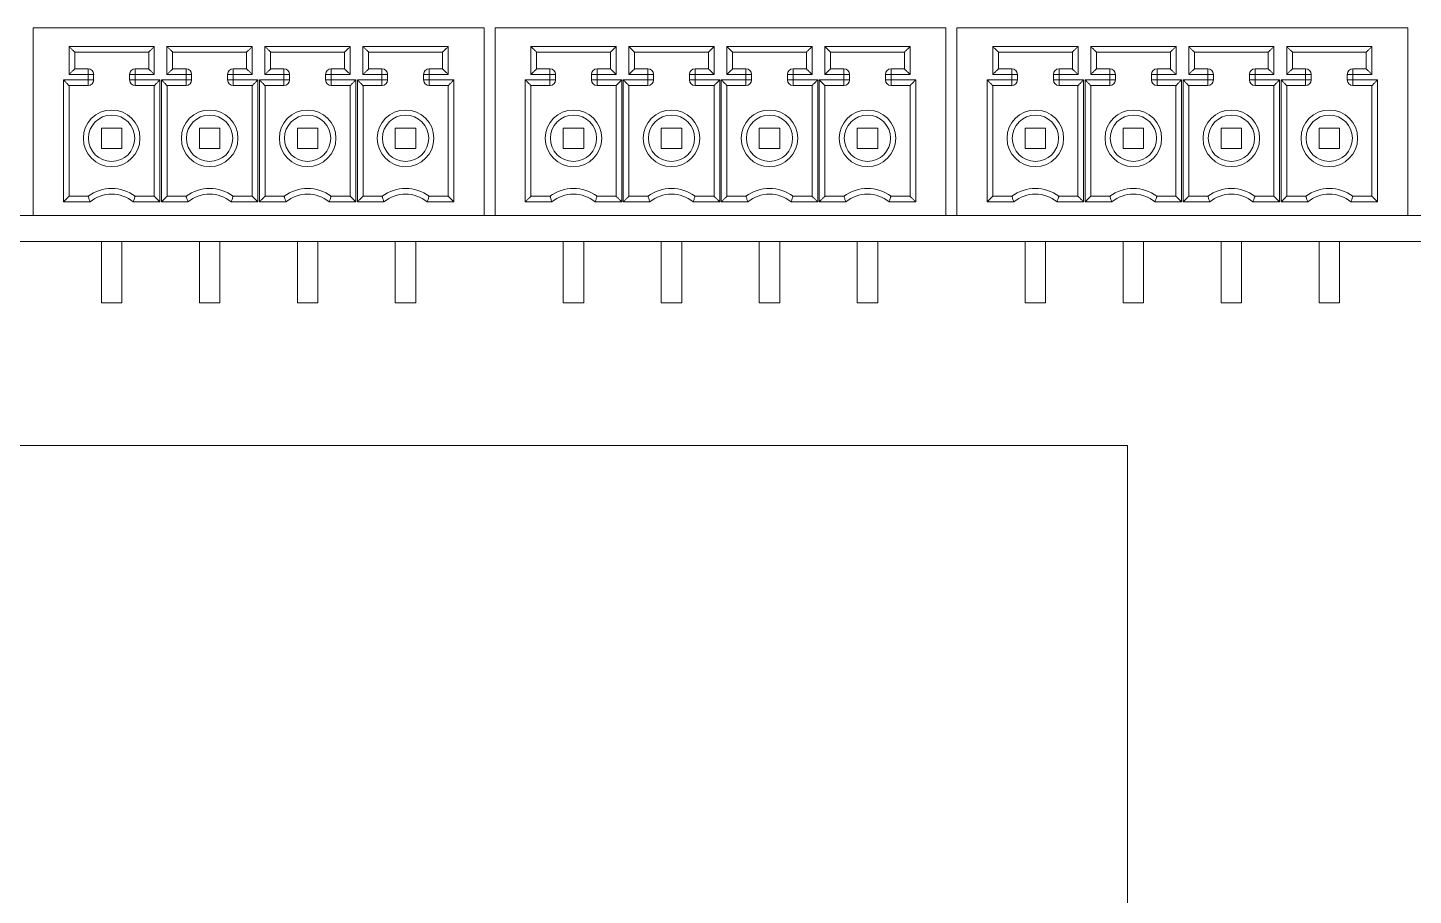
# Model space of a CAD drawing. Header units: millimetres. Extents: x 29 to 3003, y -283 to 1331.
# Drawn here: x 1803.4 to 1856.7, y 1258.7 to 1292.1 of the extents above; entities that cross this region are included whole.
import ezdxf

# ---------------------------------------------------------------- set-up
doc = ezdxf.new("R2010")
doc.units = ezdxf.units.MM
doc.layers.get('0').update_dxf_attribs({"lineweight": 9})

msp = doc.modelspace()

# ---------------------------------------------------------------- linework, layer by layer
at = {"color": 7, "linetype": 'Continuous'}
for p, q in [((1803.591, 1284.833), (1803.591, 1292.06)), ((1820.946, 1292.06), (1803.591, 1292.06)), ((1820.946, 1284.833), (1820.946, 1292.06)), ((1821.371, 1284.833), (1821.371, 1292.06)), ((1838.726, 1292.06), (1821.371, 1292.06)), ((1838.726, 1284.833), (1838.726, 1292.06)), ((1839.151, 1284.833), (1839.151, 1292.06)), ((1856.506, 1292.06), (1839.151, 1292.06)), ((1856.506, 1284.833), (1856.506, 1292.06)), ((1804.969, 1290.258), (1804.969, 1291.337)), ((1804.969, 1291.337), (1808.252, 1291.337)), ((1805.186, 1290.476), (1805.186, 1291.12)), ((1805.186, 1291.12), (1808.035, 1291.12)), ((1808.035, 1291.12), (1808.035, 1290.476)), ((1808.252, 1291.337), (1808.252, 1290.258)), ((1808.74, 1290.258), (1808.74, 1291.337)), ((1808.74, 1291.337), (1812.024, 1291.337)), ((1808.958, 1290.476), (1808.958, 1291.12)), ((1808.958, 1291.12), (1811.806, 1291.12)), ((1811.806, 1291.12), (1811.806, 1290.476)), ((1812.024, 1291.337), (1812.024, 1290.258)), ((1812.512, 1290.258), (1812.512, 1291.337)), ((1812.512, 1291.337), (1815.796, 1291.337)), ((1812.73, 1290.476), (1812.73, 1291.12)), ((1812.73, 1291.12), (1815.578, 1291.12)), ((1815.578, 1291.12), (1815.578, 1290.476)), ((1815.796, 1291.337), (1815.796, 1290.258)), ((1816.284, 1290.258), (1816.284, 1291.337)), ((1816.284, 1291.337), (1819.568, 1291.337)), ((1816.502, 1290.476), (1816.502, 1291.12)), ((1816.502, 1291.12), (1819.35, 1291.12)), ((1819.35, 1291.12), (1819.35, 1290.476)), ((1819.568, 1291.337), (1819.568, 1290.258)), ((1822.749, 1290.258), (1822.749, 1291.337)), ((1822.749, 1291.337), (1826.032, 1291.337)), ((1822.966, 1290.476), (1822.966, 1291.12)), ((1822.966, 1291.12), (1825.815, 1291.12)), ((1825.815, 1291.12), (1825.815, 1290.476)), ((1826.032, 1291.337), (1826.032, 1290.258)), ((1826.52, 1290.258), (1826.52, 1291.337)), ((1826.52, 1291.337), (1829.804, 1291.337)), ((1826.738, 1290.476), (1826.738, 1291.12)), ((1826.738, 1291.12), (1829.586, 1291.12)), ((1829.586, 1291.12), (1829.586, 1290.476)), ((1829.804, 1291.337), (1829.804, 1290.258)), ((1830.292, 1290.258), (1830.292, 1291.337)), ((1830.292, 1291.337), (1833.576, 1291.337)), ((1830.51, 1290.476), (1830.51, 1291.12)), ((1830.51, 1291.12), (1833.358, 1291.12)), ((1833.358, 1291.12), (1833.358, 1290.476)), ((1833.576, 1291.337), (1833.576, 1290.258)), ((1834.064, 1290.258), (1834.064, 1291.337)), ((1834.064, 1291.337), (1837.348, 1291.337)), ((1834.282, 1290.476), (1834.282, 1291.12)), ((1834.282, 1291.12), (1837.13, 1291.12)), ((1837.13, 1291.12), (1837.13, 1290.476)), ((1837.348, 1291.337), (1837.348, 1290.258)), ((1840.529, 1290.258), (1840.529, 1291.337)), ((1840.529, 1291.337), (1843.812, 1291.337)), ((1840.746, 1290.476), (1840.746, 1291.12)), ((1840.746, 1291.12), (1843.595, 1291.12)), ((1843.595, 1291.12), (1843.595, 1290.476)), ((1843.812, 1291.337), (1843.812, 1290.258)), ((1844.3, 1290.258), (1844.3, 1291.337)), ((1844.3, 1291.337), (1847.584, 1291.337)), ((1844.518, 1290.476), (1844.518, 1291.12)), ((1844.518, 1291.12), (1847.366, 1291.12)), ((1847.366, 1291.12), (1847.366, 1290.476)), ((1847.584, 1291.337), (1847.584, 1290.258)), ((1848.072, 1290.258), (1848.072, 1291.337)), ((1848.072, 1291.337), (1851.356, 1291.337)), ((1848.29, 1290.476), (1848.29, 1291.12)), ((1848.29, 1291.12), (1851.138, 1291.12)), ((1851.138, 1291.12), (1851.138, 1290.476)), ((1851.356, 1291.337), (1851.356, 1290.258)), ((1851.844, 1290.258), (1851.844, 1291.337)), ((1851.844, 1291.337), (1855.128, 1291.337)), ((1852.062, 1290.476), (1852.062, 1291.12)), ((1852.062, 1291.12), (1854.91, 1291.12)), ((1854.91, 1291.12), (1854.91, 1290.476)), ((1855.128, 1291.337), (1855.128, 1290.258)), ((1805.7, 1290.476), (1805.186, 1290.476)), ((1805.7, 1289.833), (1805.7, 1290.476)), ((1807.521, 1290.476), (1807.521, 1289.833)), ((1808.035, 1290.476), (1807.521, 1290.476)), ((1809.472, 1290.476), (1808.958, 1290.476)), ((1809.472, 1289.833), (1809.472, 1290.476)), ((1811.293, 1290.476), (1811.293, 1289.833)), ((1811.806, 1290.476), (1811.293, 1290.476)), ((1813.243, 1290.476), (1812.73, 1290.476)), ((1813.243, 1289.833), (1813.243, 1290.476)), ((1815.065, 1290.476), (1815.065, 1289.833)), ((1815.578, 1290.476), (1815.065, 1290.476)), ((1817.015, 1290.476), (1816.502, 1290.476)), ((1817.015, 1289.833), (1817.015, 1290.476)), ((1819.35, 1290.476), (1818.837, 1290.476)), ((1818.837, 1290.476), (1818.837, 1289.833)), ((1823.48, 1290.476), (1822.966, 1290.476)), ((1823.48, 1289.833), (1823.48, 1290.476)), ((1825.301, 1290.476), (1825.301, 1289.833)), ((1825.815, 1290.476), (1825.301, 1290.476)), ((1827.252, 1290.476), (1826.738, 1290.476)), ((1827.252, 1289.833), (1827.252, 1290.476)), ((1829.073, 1290.476), (1829.073, 1289.833)), ((1829.586, 1290.476), (1829.073, 1290.476)), ((1831.023, 1290.476), (1830.51, 1290.476)), ((1831.023, 1289.833), (1831.023, 1290.476)), ((1832.845, 1290.476), (1832.845, 1289.833)), ((1833.358, 1290.476), (1832.845, 1290.476)), ((1834.795, 1290.476), (1834.282, 1290.476)), ((1834.795, 1289.833), (1834.795, 1290.476)), ((1837.13, 1290.476), (1836.617, 1290.476)), ((1836.617, 1290.476), (1836.617, 1289.833)), ((1841.26, 1290.476), (1840.746, 1290.476)), ((1841.26, 1289.833), (1841.26, 1290.476)), ((1843.081, 1290.476), (1843.081, 1289.833)), ((1843.595, 1290.476), (1843.081, 1290.476)), ((1845.032, 1290.476), (1844.518, 1290.476)), ((1845.032, 1289.833), (1845.032, 1290.476)), ((1846.853, 1290.476), (1846.853, 1289.833)), ((1847.366, 1290.476), (1846.853, 1290.476)), ((1848.803, 1290.476), (1848.29, 1290.476)), ((1848.803, 1289.833), (1848.803, 1290.476)), ((1850.625, 1290.476), (1850.625, 1289.833)), ((1851.138, 1290.476), (1850.625, 1290.476)), ((1852.575, 1290.476), (1852.062, 1290.476)), ((1852.575, 1289.833), (1852.575, 1290.476)), ((1854.91, 1290.476), (1854.397, 1290.476)), ((1854.397, 1290.476), (1854.397, 1289.833)), ((1804.754, 1285.358), (1804.754, 1290.05)), ((1804.754, 1290.05), (1805.917, 1290.05)), ((1805.917, 1290.258), (1804.969, 1290.258)), ((1804.972, 1285.576), (1804.972, 1289.833)), ((1804.972, 1289.833), (1805.7, 1289.833)), ((1805.917, 1290.05), (1805.917, 1290.258)), ((1807.303, 1290.258), (1807.303, 1290.05)), ((1808.252, 1290.258), (1807.303, 1290.258)), ((1807.303, 1290.05), (1808.467, 1290.05)), ((1807.521, 1289.833), (1808.249, 1289.833)), ((1808.249, 1289.833), (1808.249, 1285.576)), ((1808.467, 1290.05), (1808.467, 1285.358)), ((1808.526, 1285.358), (1808.526, 1290.05)), ((1808.526, 1290.05), (1809.689, 1290.05)), ((1809.689, 1290.258), (1808.74, 1290.258)), ((1808.744, 1285.576), (1808.744, 1289.833)), ((1808.744, 1289.833), (1809.472, 1289.833)), ((1809.689, 1290.05), (1809.689, 1290.258)), ((1811.075, 1290.258), (1811.075, 1290.05)), ((1812.024, 1290.258), (1811.075, 1290.258)), ((1811.075, 1290.05), (1812.239, 1290.05)), ((1811.293, 1289.833), (1812.021, 1289.833)), ((1812.021, 1289.833), (1812.021, 1285.576)), ((1812.239, 1290.05), (1812.239, 1285.358)), ((1812.298, 1285.358), (1812.298, 1290.05)), ((1812.298, 1290.05), (1813.461, 1290.05)), ((1813.461, 1290.258), (1812.512, 1290.258)), ((1812.516, 1285.576), (1812.516, 1289.833)), ((1812.516, 1289.833), (1813.243, 1289.833)), ((1813.461, 1290.05), (1813.461, 1290.258)), ((1814.847, 1290.258), (1814.847, 1290.05)), ((1815.796, 1290.258), (1814.847, 1290.258)), ((1814.847, 1290.05), (1816.011, 1290.05)), ((1815.065, 1289.833), (1815.793, 1289.833)), ((1815.793, 1289.833), (1815.793, 1285.576)), ((1816.011, 1290.05), (1816.011, 1285.358)), ((1816.07, 1290.05), (1817.233, 1290.05)), ((1816.07, 1285.358), (1816.07, 1290.05)), ((1817.233, 1290.258), (1816.284, 1290.258)), ((1816.288, 1289.833), (1817.015, 1289.833)), ((1816.288, 1285.576), (1816.288, 1289.833)), ((1817.233, 1290.05), (1817.233, 1290.258)), ((1819.568, 1290.258), (1818.619, 1290.258)), ((1818.619, 1290.258), (1818.619, 1290.05)), ((1818.619, 1290.05), (1819.782, 1290.05)), ((1818.837, 1289.833), (1819.565, 1289.833)), ((1819.565, 1289.833), (1819.565, 1285.576)), ((1819.782, 1290.05), (1819.782, 1285.358)), ((1822.534, 1285.358), (1822.534, 1290.05)), ((1822.534, 1290.05), (1823.697, 1290.05)), ((1823.697, 1290.258), (1822.749, 1290.258)), ((1822.752, 1285.576), (1822.752, 1289.833)), ((1822.752, 1289.833), (1823.48, 1289.833)), ((1823.697, 1290.05), (1823.697, 1290.258)), ((1825.083, 1290.258), (1825.083, 1290.05)), ((1826.032, 1290.258), (1825.083, 1290.258)), ((1825.083, 1290.05), (1826.247, 1290.05)), ((1825.301, 1289.833), (1826.029, 1289.833)), ((1826.029, 1289.833), (1826.029, 1285.576)), ((1826.247, 1290.05), (1826.247, 1285.358)), ((1826.306, 1285.358), (1826.306, 1290.05)), ((1826.306, 1290.05), (1827.469, 1290.05)), ((1827.469, 1290.258), (1826.52, 1290.258)), ((1826.524, 1285.576), (1826.524, 1289.833)), ((1826.524, 1289.833), (1827.252, 1289.833)), ((1827.469, 1290.05), (1827.469, 1290.258)), ((1828.855, 1290.258), (1828.855, 1290.05)), ((1829.804, 1290.258), (1828.855, 1290.258)), ((1828.855, 1290.05), (1830.019, 1290.05)), ((1829.073, 1289.833), (1829.801, 1289.833)), ((1829.801, 1289.833), (1829.801, 1285.576)), ((1830.019, 1290.05), (1830.019, 1285.358)), ((1830.078, 1285.358), (1830.078, 1290.05)), ((1830.078, 1290.05), (1831.241, 1290.05)), ((1831.241, 1290.258), (1830.292, 1290.258)), ((1830.296, 1285.576), (1830.296, 1289.833)), ((1830.296, 1289.833), (1831.023, 1289.833)), ((1831.241, 1290.05), (1831.241, 1290.258)), ((1832.627, 1290.258), (1832.627, 1290.05)), ((1833.576, 1290.258), (1832.627, 1290.258)), ((1832.627, 1290.05), (1833.791, 1290.05)), ((1832.845, 1289.833), (1833.573, 1289.833)), ((1833.573, 1289.833), (1833.573, 1285.576)), ((1833.791, 1290.05), (1833.791, 1285.358)), ((1833.85, 1290.05), (1835.013, 1290.05)), ((1833.85, 1285.358), (1833.85, 1290.05)), ((1835.013, 1290.258), (1834.064, 1290.258)), ((1834.068, 1289.833), (1834.795, 1289.833)), ((1834.068, 1285.576), (1834.068, 1289.833)), ((1835.013, 1290.05), (1835.013, 1290.258)), ((1837.348, 1290.258), (1836.399, 1290.258)), ((1836.399, 1290.258), (1836.399, 1290.05)), ((1836.399, 1290.05), (1837.562, 1290.05)), ((1836.617, 1289.833), (1837.345, 1289.833)), ((1837.345, 1289.833), (1837.345, 1285.576)), ((1837.562, 1290.05), (1837.562, 1285.358)), ((1840.314, 1285.358), (1840.314, 1290.05)), ((1840.314, 1290.05), (1841.477, 1290.05)), ((1841.477, 1290.258), (1840.529, 1290.258)), ((1840.532, 1285.576), (1840.532, 1289.833)), ((1840.532, 1289.833), (1841.26, 1289.833)), ((1841.477, 1290.05), (1841.477, 1290.258)), ((1842.863, 1290.258), (1842.863, 1290.05)), ((1843.812, 1290.258), (1842.863, 1290.258)), ((1842.863, 1290.05), (1844.027, 1290.05)), ((1843.081, 1289.833), (1843.809, 1289.833)), ((1843.809, 1289.833), (1843.809, 1285.576)), ((1844.027, 1290.05), (1844.027, 1285.358)), ((1844.086, 1285.358), (1844.086, 1290.05)), ((1844.086, 1290.05), (1845.249, 1290.05)), ((1845.249, 1290.258), (1844.3, 1290.258)), ((1844.304, 1285.576), (1844.304, 1289.833)), ((1844.304, 1289.833), (1845.032, 1289.833)), ((1845.249, 1290.05), (1845.249, 1290.258)), ((1846.635, 1290.258), (1846.635, 1290.05)), ((1847.584, 1290.258), (1846.635, 1290.258)), ((1846.635, 1290.05), (1847.799, 1290.05)), ((1846.853, 1289.833), (1847.581, 1289.833)), ((1847.581, 1289.833), (1847.581, 1285.576)), ((1847.799, 1290.05), (1847.799, 1285.358)), ((1847.858, 1285.358), (1847.858, 1290.05)), ((1847.858, 1290.05), (1849.021, 1290.05)), ((1849.021, 1290.258), (1848.072, 1290.258)), ((1848.076, 1285.576), (1848.076, 1289.833)), ((1848.076, 1289.833), (1848.803, 1289.833)), ((1849.021, 1290.05), (1849.021, 1290.258)), ((1850.407, 1290.258), (1850.407, 1290.05)), ((1851.356, 1290.258), (1850.407, 1290.258)), ((1850.407, 1290.05), (1851.571, 1290.05)), ((1850.625, 1289.833), (1851.353, 1289.833)), ((1851.353, 1289.833), (1851.353, 1285.576)), ((1851.571, 1290.05), (1851.571, 1285.358)), ((1851.63, 1290.05), (1852.793, 1290.05)), ((1851.63, 1285.358), (1851.63, 1290.05)), ((1852.793, 1290.258), (1851.844, 1290.258)), ((1851.848, 1289.833), (1852.575, 1289.833)), ((1851.848, 1285.576), (1851.848, 1289.833)), ((1852.793, 1290.05), (1852.793, 1290.258)), ((1855.128, 1290.258), (1854.179, 1290.258)), ((1854.179, 1290.258), (1854.179, 1290.05)), ((1854.179, 1290.05), (1855.342, 1290.05)), ((1854.397, 1289.833), (1855.125, 1289.833)), ((1855.125, 1289.833), (1855.125, 1285.576)), ((1855.342, 1290.05), (1855.342, 1285.358)), ((1806.214, 1288.199), (1806.214, 1287.407)), ((1807.006, 1288.199), (1806.214, 1288.199)), ((1807.006, 1287.407), (1807.006, 1288.199)), ((1809.986, 1288.199), (1809.986, 1287.407)), ((1810.778, 1288.199), (1809.986, 1288.199)), ((1810.778, 1287.407), (1810.778, 1288.199)), ((1814.55, 1288.199), (1813.758, 1288.199)), ((1813.758, 1288.199), (1813.758, 1287.407)), ((1814.55, 1287.407), (1814.55, 1288.199)), ((1818.322, 1288.199), (1817.53, 1288.199)), ((1817.53, 1288.199), (1817.53, 1287.407)), ((1818.322, 1287.407), (1818.322, 1288.199)), ((1823.994, 1288.199), (1823.994, 1287.407)), ((1824.786, 1288.199), (1823.994, 1288.199)), ((1824.786, 1287.407), (1824.786, 1288.199)), ((1827.766, 1288.199), (1827.766, 1287.407)), ((1828.558, 1288.199), (1827.766, 1288.199)), ((1828.558, 1287.407), (1828.558, 1288.199)), ((1832.33, 1288.199), (1831.538, 1288.199)), ((1831.538, 1288.199), (1831.538, 1287.407)), ((1832.33, 1287.407), (1832.33, 1288.199)), ((1836.102, 1288.199), (1835.31, 1288.199)), ((1835.31, 1288.199), (1835.31, 1287.407)), ((1836.102, 1287.407), (1836.102, 1288.199)), ((1841.774, 1288.199), (1841.774, 1287.407)), ((1842.566, 1288.199), (1841.774, 1288.199)), ((1842.566, 1287.407), (1842.566, 1288.199)), ((1845.546, 1288.199), (1845.546, 1287.407)), ((1846.338, 1288.199), (1845.546, 1288.199)), ((1846.338, 1287.407), (1846.338, 1288.199)), ((1850.11, 1288.199), (1849.318, 1288.199)), ((1849.318, 1288.199), (1849.318, 1287.407)), ((1850.11, 1287.407), (1850.11, 1288.199)), ((1853.882, 1288.199), (1853.09, 1288.199)), ((1853.09, 1288.199), (1853.09, 1287.407)), ((1853.882, 1287.407), (1853.882, 1288.199)), ((1806.214, 1287.407), (1807.006, 1287.407)), ((1809.986, 1287.407), (1810.778, 1287.407)), ((1813.758, 1287.407), (1814.55, 1287.407)), ((1817.53, 1287.407), (1818.322, 1287.407)), ((1823.994, 1287.407), (1824.786, 1287.407)), ((1827.766, 1287.407), (1828.558, 1287.407)), ((1831.538, 1287.407), (1832.33, 1287.407)), ((1835.31, 1287.407), (1836.102, 1287.407)), ((1841.774, 1287.407), (1842.566, 1287.407)), ((1845.546, 1287.407), (1846.338, 1287.407)), ((1849.318, 1287.407), (1850.11, 1287.407)), ((1853.09, 1287.407), (1853.882, 1287.407)), ((1805.703, 1285.576), (1804.972, 1285.576)), ((1808.249, 1285.576), (1807.518, 1285.576)), ((1809.475, 1285.576), (1808.744, 1285.576)), ((1812.021, 1285.576), (1811.29, 1285.576)), ((1813.247, 1285.576), (1812.516, 1285.576)), ((1815.793, 1285.576), (1815.062, 1285.576)), ((1817.019, 1285.576), (1816.288, 1285.576)), ((1819.565, 1285.576), (1818.834, 1285.576)), ((1823.483, 1285.576), (1822.752, 1285.576)), ((1826.029, 1285.576), (1825.298, 1285.576)), ((1827.255, 1285.576), (1826.524, 1285.576)), ((1829.801, 1285.576), (1829.07, 1285.576)), ((1831.027, 1285.576), (1830.296, 1285.576)), ((1833.573, 1285.576), (1832.842, 1285.576)), ((1834.799, 1285.576), (1834.068, 1285.576)), ((1837.345, 1285.576), (1836.614, 1285.576)), ((1841.263, 1285.576), (1840.532, 1285.576)), ((1843.809, 1285.576), (1843.078, 1285.576)), ((1845.035, 1285.576), (1844.304, 1285.576)), ((1847.581, 1285.576), (1846.85, 1285.576)), ((1848.807, 1285.576), (1848.076, 1285.576)), ((1851.353, 1285.576), (1850.622, 1285.576)), ((1852.579, 1285.576), (1851.848, 1285.576)), ((1855.125, 1285.576), (1854.394, 1285.576)), ((1805.777, 1285.358), (1804.754, 1285.358)), ((1808.467, 1285.358), (1807.443, 1285.358)), ((1809.549, 1285.358), (1808.526, 1285.358)), ((1812.239, 1285.358), (1811.215, 1285.358)), ((1813.321, 1285.358), (1812.298, 1285.358)), ((1816.011, 1285.358), (1814.987, 1285.358)), ((1817.093, 1285.358), (1816.07, 1285.358)), ((1819.782, 1285.358), (1818.759, 1285.358)), ((1823.557, 1285.358), (1822.534, 1285.358)), ((1826.247, 1285.358), (1825.223, 1285.358)), ((1827.329, 1285.358), (1826.306, 1285.358)), ((1830.019, 1285.358), (1828.995, 1285.358)), ((1831.101, 1285.358), (1830.078, 1285.358)), ((1833.791, 1285.358), (1832.767, 1285.358)), ((1834.873, 1285.358), (1833.85, 1285.358)), ((1837.562, 1285.358), (1836.539, 1285.358)), ((1841.337, 1285.358), (1840.314, 1285.358)), ((1844.027, 1285.358), (1843.003, 1285.358)), ((1845.109, 1285.358), (1844.086, 1285.358)), ((1847.799, 1285.358), (1846.775, 1285.358)), ((1848.881, 1285.358), (1847.858, 1285.358)), ((1851.571, 1285.358), (1850.547, 1285.358)), ((1852.653, 1285.358), (1851.63, 1285.358)), ((1855.342, 1285.358), (1854.319, 1285.358)), ((1820.946, 1284.833), (1803.591, 1284.833)), ((1838.726, 1284.833), (1821.371, 1284.833)), ((1856.506, 1284.833), (1839.151, 1284.833)), ((1806.214, 1283.833), (1806.214, 1281.467)), ((1807.006, 1283.833), (1807.006, 1281.467)), ((1809.986, 1283.833), (1809.986, 1281.467)), ((1810.778, 1283.833), (1810.778, 1281.467)), ((1813.758, 1283.833), (1813.758, 1281.467)), ((1814.55, 1283.833), (1814.55, 1281.467)), ((1817.53, 1283.833), (1817.53, 1281.467)), ((1818.322, 1283.833), (1818.322, 1281.467)), ((1823.994, 1283.833), (1823.994, 1281.467)), ((1824.786, 1283.833), (1824.786, 1281.467)), ((1827.766, 1283.833), (1827.766, 1281.467)), ((1828.558, 1283.833), (1828.558, 1281.467)), ((1831.538, 1283.833), (1831.538, 1281.467)), ((1832.33, 1283.833), (1832.33, 1281.467)), ((1835.31, 1283.833), (1835.31, 1281.467)), ((1836.102, 1283.833), (1836.102, 1281.467)), ((1841.774, 1283.833), (1841.774, 1281.467)), ((1842.566, 1283.833), (1842.566, 1281.467)), ((1845.546, 1283.833), (1845.546, 1281.467)), ((1846.338, 1283.833), (1846.338, 1281.467)), ((1849.318, 1283.833), (1849.318, 1281.467)), ((1850.11, 1283.833), (1850.11, 1281.467)), ((1853.09, 1283.833), (1853.09, 1281.467)), ((1853.882, 1283.833), (1853.882, 1281.467)), ((1807.006, 1281.467), (1806.214, 1281.467)), ((1810.778, 1281.467), (1809.986, 1281.467)), ((1814.55, 1281.467), (1813.758, 1281.467)), ((1818.322, 1281.467), (1817.53, 1281.467)), ((1824.786, 1281.467), (1823.994, 1281.467)), ((1828.558, 1281.467), (1827.766, 1281.467)), ((1832.33, 1281.467), (1831.538, 1281.467)), ((1836.102, 1281.467), (1835.31, 1281.467)), ((1842.566, 1281.467), (1841.774, 1281.467)), ((1846.338, 1281.467), (1845.546, 1281.467)), ((1850.11, 1281.467), (1849.318, 1281.467)), ((1853.882, 1281.467), (1853.09, 1281.467))]:
    msp.add_line(p, q, dxfattribs=at)
for p, q in [((1888.555, 1284.833), (1717.105, 1284.833)), ((1717.105, 1283.833), (1888.555, 1283.833)), ((1716.801, 1275.98), (1845.711, 1275.98)), ((1845.711, 1275.98), (1845.711, 1104.53))]:
    msp.add_line(p, q)
for centre, radius in [((1806.61, 1287.803), 1.089), ((1810.382, 1287.803), 1.089), ((1814.154, 1287.803), 1.089), ((1817.926, 1287.803), 1.089), ((1824.39, 1287.803), 1.089), ((1828.162, 1287.803), 1.089), ((1831.934, 1287.803), 1.089), ((1835.706, 1287.803), 1.089), ((1842.17, 1287.803), 1.089), ((1845.942, 1287.803), 1.089), ((1849.714, 1287.803), 1.089), ((1853.486, 1287.803), 1.089), ((1806.61, 1287.803), 0.891), ((1810.382, 1287.803), 0.891), ((1814.154, 1287.803), 0.891), ((1817.926, 1287.803), 0.891), ((1824.39, 1287.803), 0.891), ((1828.162, 1287.803), 0.891), ((1831.934, 1287.803), 0.891), ((1835.706, 1287.803), 0.891), ((1842.17, 1287.803), 0.891), ((1845.942, 1287.803), 0.891), ((1849.714, 1287.803), 0.891), ((1853.486, 1287.803), 0.891)]:
    msp.add_circle(centre, radius, dxfattribs=at)
for centre, radius, start, end in [((1805.7, 1290.258), 0.218, 0, 90), ((1807.521, 1290.258), 0.218, 90, 180), ((1809.472, 1290.258), 0.218, 0, 90), ((1811.293, 1290.258), 0.218, 90, 180), ((1813.243, 1290.258), 0.218, 0, 90), ((1815.065, 1290.258), 0.218, 90, 180), ((1817.015, 1290.258), 0.218, 0, 90), ((1818.837, 1290.258), 0.218, 90, 180), ((1823.48, 1290.258), 0.218, 0, 90), ((1825.301, 1290.258), 0.218, 90, 180), ((1827.252, 1290.258), 0.218, 0, 90), ((1829.073, 1290.258), 0.218, 90, 180), ((1831.023, 1290.258), 0.218, 0, 90), ((1832.845, 1290.258), 0.218, 90, 180), ((1834.795, 1290.258), 0.218, 0, 90), ((1836.617, 1290.258), 0.218, 90, 180), ((1841.26, 1290.258), 0.218, 0, 90), ((1843.081, 1290.258), 0.218, 90, 180), ((1845.032, 1290.258), 0.218, 0, 90), ((1846.853, 1290.258), 0.218, 90, 180), ((1848.803, 1290.258), 0.218, 0, 90), ((1850.625, 1290.258), 0.218, 90, 180), ((1852.575, 1290.258), 0.218, 0, 90), ((1854.397, 1290.258), 0.218, 90, 180), ((1805.7, 1290.05), 0.218, 270, 0), ((1807.521, 1290.05), 0.218, 180, 270), ((1809.472, 1290.05), 0.218, 270, 0), ((1811.293, 1290.05), 0.218, 180, 270), ((1813.243, 1290.05), 0.218, 270, 0), ((1815.065, 1290.05), 0.218, 180, 270), ((1817.015, 1290.05), 0.218, 270, 0), ((1818.837, 1290.05), 0.218, 180, 270), ((1823.48, 1290.05), 0.218, 270, 0), ((1825.301, 1290.05), 0.218, 180, 270), ((1827.252, 1290.05), 0.218, 270, 0), ((1829.073, 1290.05), 0.218, 180, 270), ((1831.023, 1290.05), 0.218, 270, 0), ((1832.845, 1290.05), 0.218, 180, 270), ((1834.795, 1290.05), 0.218, 270, 0), ((1836.617, 1290.05), 0.218, 180, 270), ((1841.26, 1290.05), 0.218, 270, 0), ((1843.081, 1290.05), 0.218, 180, 270), ((1845.032, 1290.05), 0.218, 270, 0), ((1846.853, 1290.05), 0.218, 180, 270), ((1848.803, 1290.05), 0.218, 270, 0), ((1850.625, 1290.05), 0.218, 180, 270), ((1852.575, 1290.05), 0.218, 270, 0), ((1854.397, 1290.05), 0.218, 180, 270), ((1806.61, 1284.338), 1.534, 53.7507, 126.2493), ((1806.61, 1284.338), 1.317, 50.7539, 129.2461), ((1810.382, 1284.338), 1.534, 53.7507, 126.2493), ((1810.382, 1284.338), 1.317, 50.7539, 129.2461), ((1814.154, 1284.338), 1.534, 53.7507, 126.2493), ((1814.154, 1284.338), 1.317, 50.7539, 129.2461), ((1817.926, 1284.338), 1.534, 53.7507, 126.2493), ((1817.926, 1284.338), 1.317, 50.7539, 129.2461), ((1824.39, 1284.338), 1.534, 53.7507, 126.2493), ((1824.39, 1284.338), 1.317, 50.7539, 129.2461), ((1828.162, 1284.338), 1.534, 53.7507, 126.2493), ((1828.162, 1284.338), 1.317, 50.7539, 129.2461), ((1831.934, 1284.338), 1.534, 53.7507, 126.2493), ((1831.934, 1284.338), 1.317, 50.7539, 129.2461), ((1835.706, 1284.338), 1.534, 53.7507, 126.2493), ((1835.706, 1284.338), 1.317, 50.7539, 129.2461), ((1842.17, 1284.338), 1.534, 53.7507, 126.2493), ((1842.17, 1284.338), 1.317, 50.7539, 129.2461), ((1845.942, 1284.338), 1.534, 53.7507, 126.2493), ((1845.942, 1284.338), 1.317, 50.7539, 129.2461), ((1849.714, 1284.338), 1.534, 53.7507, 126.2493), ((1849.714, 1284.338), 1.317, 50.7539, 129.2461), ((1853.486, 1284.338), 1.534, 53.7507, 126.2493), ((1853.486, 1284.338), 1.317, 50.7539, 129.2461)]:
    msp.add_arc(centre, radius, start, end, dxfattribs=at)
for points, start_tangent, end_tangent in [([(1805.186, 1291.12), (1805.178, 1291.128), (1805.156, 1291.15), (1805.125, 1291.181), (1805.089, 1291.217), (1805.05, 1291.256), (1805.009, 1291.297), (1804.969, 1291.337)], (-0.66, 0.66), (-0.66, 0.66)), ([(1808.035, 1291.12), (1808.043, 1291.128), (1808.065, 1291.15), (1808.096, 1291.181), (1808.132, 1291.217), (1808.171, 1291.256), (1808.212, 1291.297), (1808.252, 1291.337)], (0.66, 0.66), (0.66, 0.66)), ([(1808.958, 1291.12), (1808.95, 1291.128), (1808.928, 1291.15), (1808.897, 1291.181), (1808.861, 1291.217), (1808.822, 1291.256), (1808.781, 1291.297), (1808.74, 1291.337)], (-0.66, 0.66), (-0.66, 0.66)), ([(1811.806, 1291.12), (1811.815, 1291.128), (1811.837, 1291.15), (1811.868, 1291.181), (1811.904, 1291.217), (1811.943, 1291.256), (1811.984, 1291.297), (1812.024, 1291.337)], (0.66, 0.66), (0.66, 0.66)), ([(1812.73, 1291.12), (1812.722, 1291.128), (1812.7, 1291.15), (1812.669, 1291.181), (1812.633, 1291.217), (1812.594, 1291.256), (1812.553, 1291.297), (1812.512, 1291.337)], (-0.66, 0.66), (-0.66, 0.66)), ([(1815.578, 1291.12), (1815.587, 1291.128), (1815.609, 1291.15), (1815.639, 1291.181), (1815.675, 1291.217), (1815.715, 1291.256), (1815.756, 1291.297), (1815.796, 1291.337)], (0.66, 0.66), (0.66, 0.66)), ([(1816.502, 1291.12), (1816.493, 1291.128), (1816.471, 1291.15), (1816.441, 1291.181), (1816.405, 1291.217), (1816.366, 1291.256), (1816.325, 1291.297), (1816.284, 1291.337)], (-0.66, 0.66), (-0.66, 0.66)), ([(1819.35, 1291.12), (1819.359, 1291.128), (1819.381, 1291.15), (1819.411, 1291.181), (1819.447, 1291.217), (1819.487, 1291.256), (1819.528, 1291.297), (1819.568, 1291.337)], (0.66, 0.66), (0.66, 0.66)), ([(1822.966, 1291.12), (1822.958, 1291.128), (1822.936, 1291.15), (1822.905, 1291.181), (1822.869, 1291.217), (1822.83, 1291.256), (1822.789, 1291.297), (1822.749, 1291.337)], (-0.66, 0.66), (-0.66, 0.66)), ([(1825.815, 1291.12), (1825.823, 1291.128), (1825.845, 1291.15), (1825.876, 1291.181), (1825.912, 1291.217), (1825.951, 1291.256), (1825.992, 1291.297), (1826.032, 1291.337)], (0.66, 0.66), (0.66, 0.66)), ([(1826.738, 1291.12), (1826.73, 1291.128), (1826.708, 1291.15), (1826.677, 1291.181), (1826.641, 1291.217), (1826.602, 1291.256), (1826.561, 1291.297), (1826.52, 1291.337)], (-0.66, 0.66), (-0.66, 0.66)), ([(1829.586, 1291.12), (1829.595, 1291.128), (1829.617, 1291.15), (1829.648, 1291.181), (1829.684, 1291.217), (1829.723, 1291.256), (1829.764, 1291.297), (1829.804, 1291.337)], (0.66, 0.66), (0.66, 0.66)), ([(1830.51, 1291.12), (1830.502, 1291.128), (1830.48, 1291.15), (1830.449, 1291.181), (1830.413, 1291.217), (1830.374, 1291.256), (1830.333, 1291.297), (1830.292, 1291.337)], (-0.66, 0.66), (-0.66, 0.66)), ([(1833.358, 1291.12), (1833.367, 1291.128), (1833.389, 1291.15), (1833.419, 1291.181), (1833.455, 1291.217), (1833.495, 1291.256), (1833.536, 1291.297), (1833.576, 1291.337)], (0.66, 0.66), (0.66, 0.66)), ([(1834.282, 1291.12), (1834.273, 1291.128), (1834.251, 1291.15), (1834.221, 1291.181), (1834.185, 1291.217), (1834.146, 1291.256), (1834.105, 1291.297), (1834.064, 1291.337)], (-0.66, 0.66), (-0.66, 0.66)), ([(1837.13, 1291.12), (1837.139, 1291.128), (1837.161, 1291.15), (1837.191, 1291.181), (1837.227, 1291.217), (1837.267, 1291.256), (1837.308, 1291.297), (1837.348, 1291.337)], (0.66, 0.66), (0.66, 0.66)), ([(1840.746, 1291.12), (1840.738, 1291.128), (1840.716, 1291.15), (1840.685, 1291.181), (1840.649, 1291.217), (1840.61, 1291.256), (1840.569, 1291.297), (1840.529, 1291.337)], (-0.66, 0.66), (-0.66, 0.66)), ([(1843.595, 1291.12), (1843.603, 1291.128), (1843.625, 1291.15), (1843.656, 1291.181), (1843.692, 1291.217), (1843.731, 1291.256), (1843.772, 1291.297), (1843.812, 1291.337)], (0.66, 0.66), (0.66, 0.66)), ([(1844.518, 1291.12), (1844.51, 1291.128), (1844.488, 1291.15), (1844.457, 1291.181), (1844.421, 1291.217), (1844.382, 1291.256), (1844.341, 1291.297), (1844.3, 1291.337)], (-0.66, 0.66), (-0.66, 0.66)), ([(1847.366, 1291.12), (1847.375, 1291.128), (1847.397, 1291.15), (1847.428, 1291.181), (1847.464, 1291.217), (1847.503, 1291.256), (1847.544, 1291.297), (1847.584, 1291.337)], (0.66, 0.66), (0.66, 0.66)), ([(1848.29, 1291.12), (1848.282, 1291.128), (1848.26, 1291.15), (1848.229, 1291.181), (1848.193, 1291.217), (1848.154, 1291.256), (1848.113, 1291.297), (1848.072, 1291.337)], (-0.66, 0.66), (-0.66, 0.66)), ([(1851.138, 1291.12), (1851.147, 1291.128), (1851.169, 1291.15), (1851.199, 1291.181), (1851.235, 1291.217), (1851.275, 1291.256), (1851.316, 1291.297), (1851.356, 1291.337)], (0.66, 0.66), (0.66, 0.66)), ([(1852.062, 1291.12), (1852.053, 1291.128), (1852.031, 1291.15), (1852.001, 1291.181), (1851.965, 1291.217), (1851.926, 1291.256), (1851.885, 1291.297), (1851.844, 1291.337)], (-0.66, 0.66), (-0.66, 0.66)), ([(1854.91, 1291.12), (1854.919, 1291.128), (1854.941, 1291.15), (1854.971, 1291.181), (1855.007, 1291.217), (1855.047, 1291.256), (1855.088, 1291.297), (1855.128, 1291.337)], (0.66, 0.66), (0.66, 0.66)), ([(1805.186, 1290.476), (1805.178, 1290.467), (1805.156, 1290.445), (1805.125, 1290.415), (1805.089, 1290.379), (1805.05, 1290.34), (1805.009, 1290.299), (1804.969, 1290.258)], (-0.66, -0.66), (-0.66, -0.66)), ([(1808.035, 1290.476), (1808.043, 1290.467), (1808.065, 1290.445), (1808.096, 1290.415), (1808.132, 1290.379), (1808.171, 1290.34), (1808.212, 1290.299), (1808.252, 1290.258)], (0.66, -0.66), (0.66, -0.66)), ([(1808.958, 1290.476), (1808.95, 1290.467), (1808.928, 1290.445), (1808.897, 1290.415), (1808.861, 1290.379), (1808.822, 1290.34), (1808.781, 1290.299), (1808.74, 1290.258)], (-0.66, -0.66), (-0.66, -0.66)), ([(1811.806, 1290.476), (1811.815, 1290.467), (1811.837, 1290.445), (1811.868, 1290.415), (1811.904, 1290.379), (1811.943, 1290.34), (1811.984, 1290.299), (1812.024, 1290.258)], (0.66, -0.66), (0.66, -0.66)), ([(1812.73, 1290.476), (1812.722, 1290.467), (1812.7, 1290.445), (1812.669, 1290.415), (1812.633, 1290.379), (1812.594, 1290.34), (1812.553, 1290.299), (1812.512, 1290.258)], (-0.66, -0.66), (-0.66, -0.66)), ([(1815.578, 1290.476), (1815.587, 1290.467), (1815.609, 1290.445), (1815.639, 1290.415), (1815.675, 1290.379), (1815.715, 1290.34), (1815.756, 1290.299), (1815.796, 1290.258)], (0.66, -0.66), (0.66, -0.66)), ([(1816.502, 1290.476), (1816.493, 1290.467), (1816.471, 1290.445), (1816.441, 1290.415), (1816.405, 1290.379), (1816.366, 1290.34), (1816.325, 1290.299), (1816.284, 1290.258)], (-0.66, -0.66), (-0.66, -0.66)), ([(1819.35, 1290.476), (1819.359, 1290.467), (1819.381, 1290.445), (1819.411, 1290.415), (1819.447, 1290.379), (1819.487, 1290.34), (1819.528, 1290.299), (1819.568, 1290.258)], (0.66, -0.66), (0.66, -0.66)), ([(1822.966, 1290.476), (1822.958, 1290.467), (1822.936, 1290.445), (1822.905, 1290.415), (1822.869, 1290.379), (1822.83, 1290.34), (1822.789, 1290.299), (1822.749, 1290.258)], (-0.66, -0.66), (-0.66, -0.66)), ([(1825.815, 1290.476), (1825.823, 1290.467), (1825.845, 1290.445), (1825.876, 1290.415), (1825.912, 1290.379), (1825.951, 1290.34), (1825.992, 1290.299), (1826.032, 1290.258)], (0.66, -0.66), (0.66, -0.66)), ([(1826.738, 1290.476), (1826.73, 1290.467), (1826.708, 1290.445), (1826.677, 1290.415), (1826.641, 1290.379), (1826.602, 1290.34), (1826.561, 1290.299), (1826.52, 1290.258)], (-0.66, -0.66), (-0.66, -0.66)), ([(1829.586, 1290.476), (1829.595, 1290.467), (1829.617, 1290.445), (1829.648, 1290.415), (1829.684, 1290.379), (1829.723, 1290.34), (1829.764, 1290.299), (1829.804, 1290.258)], (0.66, -0.66), (0.66, -0.66)), ([(1830.51, 1290.476), (1830.502, 1290.467), (1830.48, 1290.445), (1830.449, 1290.415), (1830.413, 1290.379), (1830.374, 1290.34), (1830.333, 1290.299), (1830.292, 1290.258)], (-0.66, -0.66), (-0.66, -0.66)), ([(1833.358, 1290.476), (1833.367, 1290.467), (1833.389, 1290.445), (1833.419, 1290.415), (1833.455, 1290.379), (1833.495, 1290.34), (1833.536, 1290.299), (1833.576, 1290.258)], (0.66, -0.66), (0.66, -0.66)), ([(1834.282, 1290.476), (1834.273, 1290.467), (1834.251, 1290.445), (1834.221, 1290.415), (1834.185, 1290.379), (1834.146, 1290.34), (1834.105, 1290.299), (1834.064, 1290.258)], (-0.66, -0.66), (-0.66, -0.66)), ([(1837.13, 1290.476), (1837.139, 1290.467), (1837.161, 1290.445), (1837.191, 1290.415), (1837.227, 1290.379), (1837.267, 1290.34), (1837.308, 1290.299), (1837.348, 1290.258)], (0.66, -0.66), (0.66, -0.66)), ([(1840.746, 1290.476), (1840.738, 1290.467), (1840.716, 1290.445), (1840.685, 1290.415), (1840.649, 1290.379), (1840.61, 1290.34), (1840.569, 1290.299), (1840.529, 1290.258)], (-0.66, -0.66), (-0.66, -0.66)), ([(1843.595, 1290.476), (1843.603, 1290.467), (1843.625, 1290.445), (1843.656, 1290.415), (1843.692, 1290.379), (1843.731, 1290.34), (1843.772, 1290.299), (1843.812, 1290.258)], (0.66, -0.66), (0.66, -0.66)), ([(1844.518, 1290.476), (1844.51, 1290.467), (1844.488, 1290.445), (1844.457, 1290.415), (1844.421, 1290.379), (1844.382, 1290.34), (1844.341, 1290.299), (1844.3, 1290.258)], (-0.66, -0.66), (-0.66, -0.66)), ([(1847.366, 1290.476), (1847.375, 1290.467), (1847.397, 1290.445), (1847.428, 1290.415), (1847.464, 1290.379), (1847.503, 1290.34), (1847.544, 1290.299), (1847.584, 1290.258)], (0.66, -0.66), (0.66, -0.66)), ([(1848.29, 1290.476), (1848.282, 1290.467), (1848.26, 1290.445), (1848.229, 1290.415), (1848.193, 1290.379), (1848.154, 1290.34), (1848.113, 1290.299), (1848.072, 1290.258)], (-0.66, -0.66), (-0.66, -0.66)), ([(1851.138, 1290.476), (1851.147, 1290.467), (1851.169, 1290.445), (1851.199, 1290.415), (1851.235, 1290.379), (1851.275, 1290.34), (1851.316, 1290.299), (1851.356, 1290.258)], (0.66, -0.66), (0.66, -0.66)), ([(1852.062, 1290.476), (1852.053, 1290.467), (1852.031, 1290.445), (1852.001, 1290.415), (1851.965, 1290.379), (1851.926, 1290.34), (1851.885, 1290.299), (1851.844, 1290.258)], (-0.66, -0.66), (-0.66, -0.66)), ([(1854.91, 1290.476), (1854.919, 1290.467), (1854.941, 1290.445), (1854.971, 1290.415), (1855.007, 1290.379), (1855.047, 1290.34), (1855.088, 1290.299), (1855.128, 1290.258)], (0.66, -0.66), (0.66, -0.66)), ([(1804.972, 1289.833), (1804.963, 1289.841), (1804.941, 1289.863), (1804.911, 1289.894), (1804.875, 1289.93), (1804.836, 1289.969), (1804.795, 1290.01), (1804.754, 1290.05)], (-0.66, 0.66), (-0.66, 0.66)), ([(1808.249, 1289.833), (1808.258, 1289.841), (1808.28, 1289.863), (1808.31, 1289.894), (1808.346, 1289.93), (1808.385, 1289.969), (1808.426, 1290.01), (1808.467, 1290.05)], (0.66, 0.66), (0.66, 0.66)), ([(1808.744, 1289.833), (1808.735, 1289.841), (1808.713, 1289.863), (1808.683, 1289.894), (1808.647, 1289.93), (1808.608, 1289.969), (1808.567, 1290.01), (1808.526, 1290.05)], (-0.66, 0.66), (-0.66, 0.66)), ([(1812.021, 1289.833), (1812.029, 1289.841), (1812.051, 1289.863), (1812.082, 1289.894), (1812.118, 1289.93), (1812.157, 1289.969), (1812.198, 1290.01), (1812.239, 1290.05)], (0.66, 0.66), (0.66, 0.66)), ([(1812.516, 1289.833), (1812.507, 1289.841), (1812.485, 1289.863), (1812.455, 1289.894), (1812.419, 1289.93), (1812.379, 1289.969), (1812.339, 1290.01), (1812.298, 1290.05)], (-0.66, 0.66), (-0.66, 0.66)), ([(1815.793, 1289.833), (1815.801, 1289.841), (1815.823, 1289.863), (1815.854, 1289.894), (1815.89, 1289.93), (1815.929, 1289.969), (1815.97, 1290.01), (1816.011, 1290.05)], (0.66, 0.66), (0.66, 0.66)), ([(1816.288, 1289.833), (1816.279, 1289.841), (1816.257, 1289.863), (1816.227, 1289.894), (1816.191, 1289.93), (1816.151, 1289.969), (1816.11, 1290.01), (1816.07, 1290.05)], (-0.66, 0.66), (-0.66, 0.66)), ([(1819.565, 1289.833), (1819.573, 1289.841), (1819.595, 1289.863), (1819.626, 1289.894), (1819.662, 1289.93), (1819.701, 1289.969), (1819.742, 1290.01), (1819.782, 1290.05)], (0.66, 0.66), (0.66, 0.66)), ([(1822.752, 1289.833), (1822.743, 1289.841), (1822.721, 1289.863), (1822.691, 1289.894), (1822.655, 1289.93), (1822.616, 1289.969), (1822.575, 1290.01), (1822.534, 1290.05)], (-0.66, 0.66), (-0.66, 0.66)), ([(1826.029, 1289.833), (1826.038, 1289.841), (1826.06, 1289.863), (1826.09, 1289.894), (1826.126, 1289.93), (1826.165, 1289.969), (1826.206, 1290.01), (1826.247, 1290.05)], (0.66, 0.66), (0.66, 0.66)), ([(1826.524, 1289.833), (1826.515, 1289.841), (1826.493, 1289.863), (1826.463, 1289.894), (1826.427, 1289.93), (1826.388, 1289.969), (1826.347, 1290.01), (1826.306, 1290.05)], (-0.66, 0.66), (-0.66, 0.66)), ([(1829.801, 1289.833), (1829.809, 1289.841), (1829.831, 1289.863), (1829.862, 1289.894), (1829.898, 1289.93), (1829.937, 1289.969), (1829.978, 1290.01), (1830.019, 1290.05)], (0.66, 0.66), (0.66, 0.66)), ([(1830.296, 1289.833), (1830.287, 1289.841), (1830.265, 1289.863), (1830.235, 1289.894), (1830.199, 1289.93), (1830.159, 1289.969), (1830.119, 1290.01), (1830.078, 1290.05)], (-0.66, 0.66), (-0.66, 0.66)), ([(1833.573, 1289.833), (1833.581, 1289.841), (1833.603, 1289.863), (1833.634, 1289.894), (1833.67, 1289.93), (1833.709, 1289.969), (1833.75, 1290.01), (1833.791, 1290.05)], (0.66, 0.66), (0.66, 0.66)), ([(1834.068, 1289.833), (1834.059, 1289.841), (1834.037, 1289.863), (1834.007, 1289.894), (1833.971, 1289.93), (1833.931, 1289.969), (1833.89, 1290.01), (1833.85, 1290.05)], (-0.66, 0.66), (-0.66, 0.66)), ([(1837.345, 1289.833), (1837.353, 1289.841), (1837.375, 1289.863), (1837.406, 1289.894), (1837.442, 1289.93), (1837.481, 1289.969), (1837.522, 1290.01), (1837.562, 1290.05)], (0.66, 0.66), (0.66, 0.66)), ([(1840.532, 1289.833), (1840.523, 1289.841), (1840.501, 1289.863), (1840.471, 1289.894), (1840.435, 1289.93), (1840.396, 1289.969), (1840.355, 1290.01), (1840.314, 1290.05)], (-0.66, 0.66), (-0.66, 0.66)), ([(1843.809, 1289.833), (1843.818, 1289.841), (1843.84, 1289.863), (1843.87, 1289.894), (1843.906, 1289.93), (1843.945, 1289.969), (1843.986, 1290.01), (1844.027, 1290.05)], (0.66, 0.66), (0.66, 0.66)), ([(1844.304, 1289.833), (1844.295, 1289.841), (1844.273, 1289.863), (1844.243, 1289.894), (1844.207, 1289.93), (1844.168, 1289.969), (1844.127, 1290.01), (1844.086, 1290.05)], (-0.66, 0.66), (-0.66, 0.66)), ([(1847.581, 1289.833), (1847.589, 1289.841), (1847.611, 1289.863), (1847.642, 1289.894), (1847.678, 1289.93), (1847.717, 1289.969), (1847.758, 1290.01), (1847.799, 1290.05)], (0.66, 0.66), (0.66, 0.66)), ([(1848.076, 1289.833), (1848.067, 1289.841), (1848.045, 1289.863), (1848.015, 1289.894), (1847.979, 1289.93), (1847.939, 1289.969), (1847.899, 1290.01), (1847.858, 1290.05)], (-0.66, 0.66), (-0.66, 0.66)), ([(1851.353, 1289.833), (1851.361, 1289.841), (1851.383, 1289.863), (1851.414, 1289.894), (1851.45, 1289.93), (1851.489, 1289.969), (1851.53, 1290.01), (1851.571, 1290.05)], (0.66, 0.66), (0.66, 0.66)), ([(1851.848, 1289.833), (1851.839, 1289.841), (1851.817, 1289.863), (1851.787, 1289.894), (1851.751, 1289.93), (1851.711, 1289.969), (1851.67, 1290.01), (1851.63, 1290.05)], (-0.66, 0.66), (-0.66, 0.66)), ([(1855.125, 1289.833), (1855.133, 1289.841), (1855.155, 1289.863), (1855.186, 1289.894), (1855.222, 1289.93), (1855.261, 1289.969), (1855.302, 1290.01), (1855.342, 1290.05)], (0.66, 0.66), (0.66, 0.66)), ([(1804.972, 1285.576), (1804.963, 1285.567), (1804.941, 1285.545), (1804.911, 1285.514), (1804.875, 1285.478), (1804.836, 1285.439), (1804.795, 1285.398), (1804.754, 1285.358)], (-0.66, -0.66), (-0.66, -0.66)), ([(1805.703, 1285.576), (1805.707, 1285.564), (1805.718, 1285.532), (1805.734, 1285.483), (1805.755, 1285.423), (1805.777, 1285.358)], (0.216952, -0.662798), (0.234209, -0.656899)), ([(1807.518, 1285.576), (1807.514, 1285.564), (1807.503, 1285.532), (1807.487, 1285.483), (1807.466, 1285.423), (1807.443, 1285.358)], (-0.216952, -0.662798), (-0.234209, -0.656899)), ([(1808.249, 1285.576), (1808.258, 1285.567), (1808.28, 1285.545), (1808.31, 1285.514), (1808.346, 1285.478), (1808.385, 1285.439), (1808.426, 1285.398), (1808.467, 1285.358)], (0.66, -0.66), (0.66, -0.66)), ([(1808.744, 1285.576), (1808.735, 1285.567), (1808.713, 1285.545), (1808.683, 1285.514), (1808.647, 1285.478), (1808.608, 1285.439), (1808.567, 1285.398), (1808.526, 1285.358)], (-0.66, -0.66), (-0.66, -0.66)), ([(1809.475, 1285.576), (1809.479, 1285.564), (1809.489, 1285.532), (1809.506, 1285.483), (1809.526, 1285.423), (1809.549, 1285.358)], (0.216952, -0.662798), (0.234209, -0.656899)), ([(1811.29, 1285.576), (1811.286, 1285.564), (1811.275, 1285.532), (1811.259, 1285.483), (1811.238, 1285.423), (1811.215, 1285.358)], (-0.216952, -0.662798), (-0.234209, -0.656899)), ([(1812.021, 1285.576), (1812.029, 1285.567), (1812.051, 1285.545), (1812.082, 1285.514), (1812.118, 1285.478), (1812.157, 1285.439), (1812.198, 1285.398), (1812.239, 1285.358)], (0.66, -0.66), (0.66, -0.66)), ([(1812.516, 1285.576), (1812.507, 1285.567), (1812.485, 1285.545), (1812.455, 1285.514), (1812.419, 1285.478), (1812.379, 1285.439), (1812.339, 1285.398), (1812.298, 1285.358)], (-0.66, -0.66), (-0.66, -0.66)), ([(1813.247, 1285.576), (1813.251, 1285.564), (1813.261, 1285.532), (1813.278, 1285.483), (1813.298, 1285.423), (1813.321, 1285.358)], (0.216952, -0.662798), (0.234209, -0.656899)), ([(1815.062, 1285.576), (1815.058, 1285.564), (1815.047, 1285.532), (1815.031, 1285.483), (1815.01, 1285.423), (1814.987, 1285.358)], (-0.216952, -0.662798), (-0.234209, -0.656899)), ([(1815.793, 1285.576), (1815.801, 1285.567), (1815.823, 1285.545), (1815.854, 1285.514), (1815.89, 1285.478), (1815.929, 1285.439), (1815.97, 1285.398), (1816.011, 1285.358)], (0.66, -0.66), (0.66, -0.66)), ([(1816.288, 1285.576), (1816.279, 1285.567), (1816.257, 1285.545), (1816.227, 1285.514), (1816.191, 1285.478), (1816.151, 1285.439), (1816.11, 1285.398), (1816.07, 1285.358)], (-0.66, -0.66), (-0.66, -0.66)), ([(1817.019, 1285.576), (1817.023, 1285.564), (1817.033, 1285.532), (1817.05, 1285.483), (1817.07, 1285.423), (1817.093, 1285.358)], (0.216952, -0.662798), (0.234209, -0.656899)), ([(1818.834, 1285.576), (1818.83, 1285.564), (1818.819, 1285.532), (1818.803, 1285.483), (1818.782, 1285.423), (1818.759, 1285.358)], (-0.216952, -0.662798), (-0.234209, -0.656899)), ([(1819.565, 1285.576), (1819.573, 1285.567), (1819.595, 1285.545), (1819.626, 1285.514), (1819.662, 1285.478), (1819.701, 1285.439), (1819.742, 1285.398), (1819.782, 1285.358)], (0.66, -0.66), (0.66, -0.66)), ([(1822.752, 1285.576), (1822.743, 1285.567), (1822.721, 1285.545), (1822.691, 1285.514), (1822.655, 1285.478), (1822.616, 1285.439), (1822.575, 1285.398), (1822.534, 1285.358)], (-0.66, -0.66), (-0.66, -0.66)), ([(1823.483, 1285.576), (1823.487, 1285.564), (1823.498, 1285.532), (1823.514, 1285.483), (1823.535, 1285.423), (1823.557, 1285.358)], (0.216952, -0.662798), (0.234209, -0.656899)), ([(1825.298, 1285.576), (1825.294, 1285.564), (1825.283, 1285.532), (1825.267, 1285.483), (1825.246, 1285.423), (1825.223, 1285.358)], (-0.216952, -0.662798), (-0.234209, -0.656899)), ([(1826.029, 1285.576), (1826.038, 1285.567), (1826.06, 1285.545), (1826.09, 1285.514), (1826.126, 1285.478), (1826.165, 1285.439), (1826.206, 1285.398), (1826.247, 1285.358)], (0.66, -0.66), (0.66, -0.66)), ([(1826.524, 1285.576), (1826.515, 1285.567), (1826.493, 1285.545), (1826.463, 1285.514), (1826.427, 1285.478), (1826.388, 1285.439), (1826.347, 1285.398), (1826.306, 1285.358)], (-0.66, -0.66), (-0.66, -0.66)), ([(1827.255, 1285.576), (1827.259, 1285.564), (1827.269, 1285.532), (1827.286, 1285.483), (1827.306, 1285.423), (1827.329, 1285.358)], (0.216952, -0.662798), (0.234209, -0.656899)), ([(1829.07, 1285.576), (1829.066, 1285.564), (1829.055, 1285.532), (1829.039, 1285.483), (1829.018, 1285.423), (1828.995, 1285.358)], (-0.216952, -0.662798), (-0.234209, -0.656899)), ([(1829.801, 1285.576), (1829.809, 1285.567), (1829.831, 1285.545), (1829.862, 1285.514), (1829.898, 1285.478), (1829.937, 1285.439), (1829.978, 1285.398), (1830.019, 1285.358)], (0.66, -0.66), (0.66, -0.66)), ([(1830.296, 1285.576), (1830.287, 1285.567), (1830.265, 1285.545), (1830.235, 1285.514), (1830.199, 1285.478), (1830.159, 1285.439), (1830.119, 1285.398), (1830.078, 1285.358)], (-0.66, -0.66), (-0.66, -0.66)), ([(1831.027, 1285.576), (1831.031, 1285.564), (1831.041, 1285.532), (1831.058, 1285.483), (1831.078, 1285.423), (1831.101, 1285.358)], (0.216952, -0.662798), (0.234209, -0.656899)), ([(1832.842, 1285.576), (1832.838, 1285.564), (1832.827, 1285.532), (1832.811, 1285.483), (1832.79, 1285.423), (1832.767, 1285.358)], (-0.216952, -0.662798), (-0.234209, -0.656899)), ([(1833.573, 1285.576), (1833.581, 1285.567), (1833.603, 1285.545), (1833.634, 1285.514), (1833.67, 1285.478), (1833.709, 1285.439), (1833.75, 1285.398), (1833.791, 1285.358)], (0.66, -0.66), (0.66, -0.66)), ([(1834.068, 1285.576), (1834.059, 1285.567), (1834.037, 1285.545), (1834.007, 1285.514), (1833.971, 1285.478), (1833.931, 1285.439), (1833.89, 1285.398), (1833.85, 1285.358)], (-0.66, -0.66), (-0.66, -0.66)), ([(1834.799, 1285.576), (1834.803, 1285.564), (1834.813, 1285.532), (1834.83, 1285.483), (1834.85, 1285.423), (1834.873, 1285.358)], (0.216952, -0.662798), (0.234209, -0.656899)), ([(1836.614, 1285.576), (1836.61, 1285.564), (1836.599, 1285.532), (1836.583, 1285.483), (1836.562, 1285.423), (1836.539, 1285.358)], (-0.216952, -0.662798), (-0.234209, -0.656899)), ([(1837.345, 1285.576), (1837.353, 1285.567), (1837.375, 1285.545), (1837.406, 1285.514), (1837.442, 1285.478), (1837.481, 1285.439), (1837.522, 1285.398), (1837.562, 1285.358)], (0.66, -0.66), (0.66, -0.66)), ([(1840.532, 1285.576), (1840.523, 1285.567), (1840.501, 1285.545), (1840.471, 1285.514), (1840.435, 1285.478), (1840.396, 1285.439), (1840.355, 1285.398), (1840.314, 1285.358)], (-0.66, -0.66), (-0.66, -0.66)), ([(1841.263, 1285.576), (1841.267, 1285.564), (1841.278, 1285.532), (1841.294, 1285.483), (1841.315, 1285.423), (1841.337, 1285.358)], (0.216952, -0.662798), (0.234209, -0.656899)), ([(1843.078, 1285.576), (1843.074, 1285.564), (1843.063, 1285.532), (1843.047, 1285.483), (1843.026, 1285.423), (1843.003, 1285.358)], (-0.216952, -0.662798), (-0.234209, -0.656899)), ([(1843.809, 1285.576), (1843.818, 1285.567), (1843.84, 1285.545), (1843.87, 1285.514), (1843.906, 1285.478), (1843.945, 1285.439), (1843.986, 1285.398), (1844.027, 1285.358)], (0.66, -0.66), (0.66, -0.66)), ([(1844.304, 1285.576), (1844.295, 1285.567), (1844.273, 1285.545), (1844.243, 1285.514), (1844.207, 1285.478), (1844.168, 1285.439), (1844.127, 1285.398), (1844.086, 1285.358)], (-0.66, -0.66), (-0.66, -0.66)), ([(1845.035, 1285.576), (1845.039, 1285.564), (1845.049, 1285.532), (1845.066, 1285.483), (1845.086, 1285.423), (1845.109, 1285.358)], (0.216952, -0.662798), (0.234209, -0.656899)), ([(1846.85, 1285.576), (1846.846, 1285.564), (1846.835, 1285.532), (1846.819, 1285.483), (1846.798, 1285.423), (1846.775, 1285.358)], (-0.216952, -0.662798), (-0.234209, -0.656899)), ([(1847.581, 1285.576), (1847.589, 1285.567), (1847.611, 1285.545), (1847.642, 1285.514), (1847.678, 1285.478), (1847.717, 1285.439), (1847.758, 1285.398), (1847.799, 1285.358)], (0.66, -0.66), (0.66, -0.66)), ([(1848.076, 1285.576), (1848.067, 1285.567), (1848.045, 1285.545), (1848.015, 1285.514), (1847.979, 1285.478), (1847.939, 1285.439), (1847.899, 1285.398), (1847.858, 1285.358)], (-0.66, -0.66), (-0.66, -0.66)), ([(1848.807, 1285.576), (1848.811, 1285.564), (1848.821, 1285.532), (1848.838, 1285.483), (1848.858, 1285.423), (1848.881, 1285.358)], (0.216952, -0.662798), (0.234209, -0.656899)), ([(1850.622, 1285.576), (1850.618, 1285.564), (1850.607, 1285.532), (1850.591, 1285.483), (1850.57, 1285.423), (1850.547, 1285.358)], (-0.216952, -0.662798), (-0.234209, -0.656899)), ([(1851.353, 1285.576), (1851.361, 1285.567), (1851.383, 1285.545), (1851.414, 1285.514), (1851.45, 1285.478), (1851.489, 1285.439), (1851.53, 1285.398), (1851.571, 1285.358)], (0.66, -0.66), (0.66, -0.66)), ([(1851.848, 1285.576), (1851.839, 1285.567), (1851.817, 1285.545), (1851.787, 1285.514), (1851.751, 1285.478), (1851.711, 1285.439), (1851.67, 1285.398), (1851.63, 1285.358)], (-0.66, -0.66), (-0.66, -0.66)), ([(1852.579, 1285.576), (1852.583, 1285.564), (1852.593, 1285.532), (1852.61, 1285.483), (1852.63, 1285.423), (1852.653, 1285.358)], (0.216952, -0.662798), (0.234209, -0.656899)), ([(1854.394, 1285.576), (1854.39, 1285.564), (1854.379, 1285.532), (1854.363, 1285.483), (1854.342, 1285.423), (1854.319, 1285.358)], (-0.216952, -0.662798), (-0.234209, -0.656899)), ([(1855.125, 1285.576), (1855.133, 1285.567), (1855.155, 1285.545), (1855.186, 1285.514), (1855.222, 1285.478), (1855.261, 1285.439), (1855.302, 1285.398), (1855.342, 1285.358)], (0.66, -0.66), (0.66, -0.66))]:
    msp.add_spline(points, degree=3, dxfattribs=dict(at, start_tangent=start_tangent, end_tangent=end_tangent))

doc.saveas('drawing.dxf')
